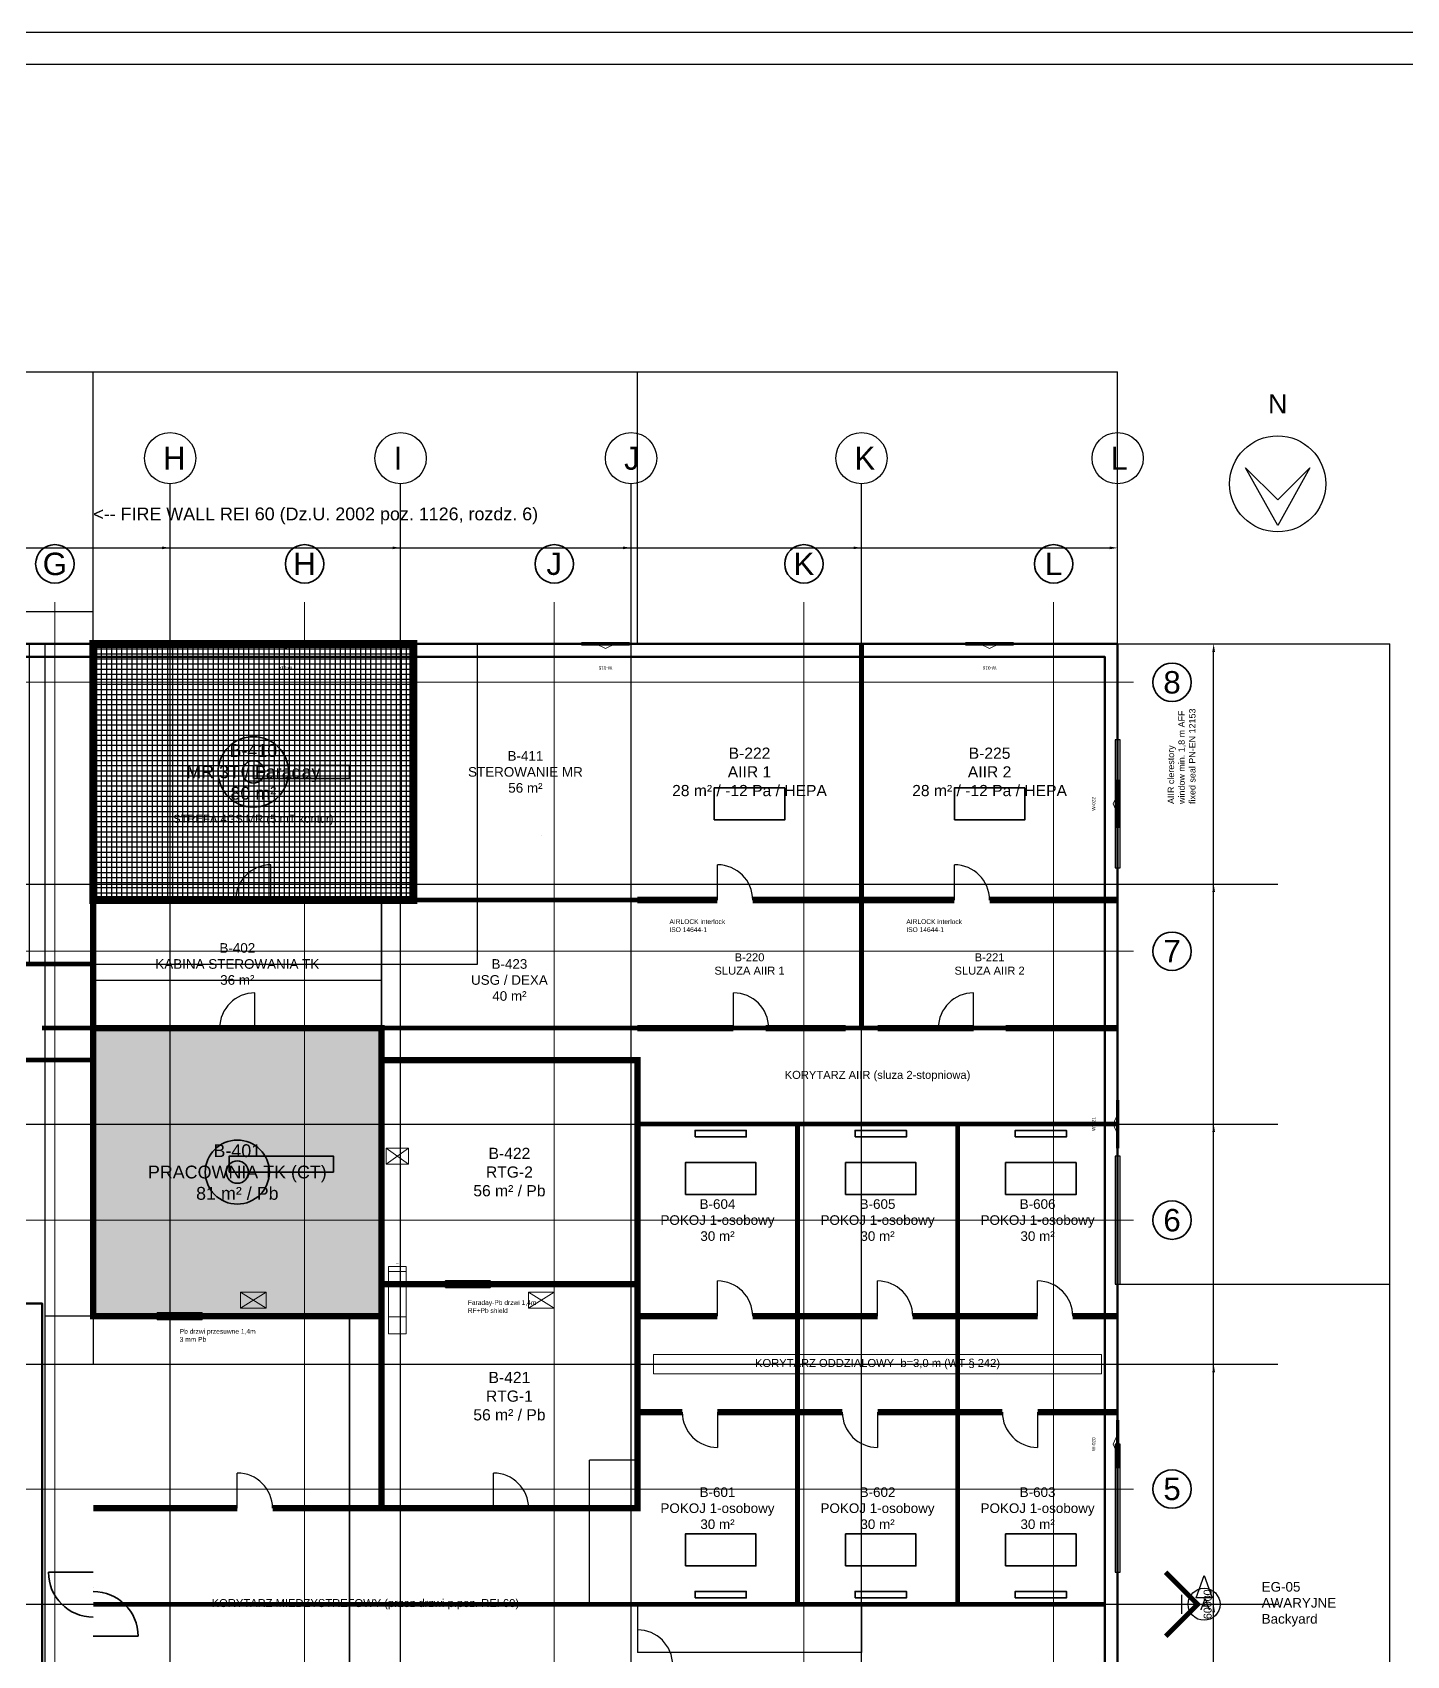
# Model space of a CAD drawing. Header units: millimetres. Extents: x -11504 to 113900, y -43664 to 79100.
# Drawn here: x 46100 to 89026, y 28399 to 79100 of the extents above; entities that cross this region are included whole.
import ezdxf
from ezdxf.enums import TextEntityAlignment as Align

# ---------------------------------------------------------------- set-up
doc = ezdxf.new("R2010")
doc.units = ezdxf.units.MM
for name, color, linetype in [('A-ANNO-BORD', 7, 'Continuous'), ('A-DETL-SECT', 7, 'Continuous'), ('A-FURN-BED', 7, 'Continuous'), ('A-FURN-CBT', 7, 'Continuous'), ('A-GRID', 7, 'Continuous'), ('A-GRID-BUB', 7, 'Continuous'), ('A-WALL-FARA-HATCH', 7, 'Continuous'), ('A-WALL-LEAD-HATCH', 7, 'Continuous')]:
    doc.layers.add(name, color=color, linetype=linetype)
doc.layers.add('A-ANNO-DIMS', color=7, linetype='Continuous', lineweight=18, true_color=0xffffff)
for name, color, linetype, lineweight in [('A-ANNO-NOTE', 7, 'Continuous', 25), ('A-ANNO-SYMB', 7, 'Continuous', 25), ('A-ANNO-SYMB-EGRS', 7, 'Continuous', 25), ('A-ANNO-TEXT', 7, 'Continuous', 25), ('A-AREA-IDEN', 7, 'Continuous', 25), ('A-AREA-MR-4GS', 1, 'Continuous', 25), ('A-DOOR', 30, 'Continuous', 25), ('A-DOOR-FIRE', 1, 'Continuous', 35), ('A-EQPM-MED', 190, 'Continuous', 35), ('A-FLOR-CASE', 32, 'Continuous', 18), ('A-GLAZ', 4, 'Continuous', 25), ('A-WALL-EXT', 5, 'Continuous', 50), ('A-WALL-FARA', 210, 'Continuous', 50), ('A-WALL-FIRE', 11, 'Continuous', 50), ('A-WALL-INT', 2, 'Continuous', 35), ('A-WALL-LEAD', 1, 'Continuous', 50), ('S-GRID', 8, 'Continuous', 18), ('S-GRID-IDEN', 7, 'Continuous', 35)]:
    doc.layers.add(name, color=color, linetype=linetype, lineweight=lineweight)
doc.styles.add('HTXT-2.5', font='arial.ttf', dxfattribs={"height": 2.5})
doc.styles.add('HTXT-3.5', font='arial.ttf', dxfattribs={"height": 3.5})
doc.styles.add('HTXT-5', font='arial.ttf', dxfattribs={"height": 5})
doc.styles.add('HTXT-7', font='arial.ttf', dxfattribs={"height": 7})
doc.dimstyles.new('ARCH-ISO', dxfattribs={"dimscale": 100, "dimtxt": 2.5, "dimasz": 2.5, "dimexe": 1.25, "dimexo": 0.625, "dimtad": 1, "dimdec": 0, "dimrnd": 1, "dimdsep": 46, "dimtxsty": 'Standard', "dimcen": 0.09, "dimadec": 0, "dimazin": 0, "dimtfac": 1, "dimtdec": 4, "dimtofl": 0, "dimtmove": 0, "dimatfit": 3, "dimfxl": 1, "dimtolj": 1, "dimtzin": 0, "dimarcsym": 0})
doc.dimstyles.new('ISO-25', dxfattribs={"dimtxt": 2.5, "dimasz": 2.5, "dimexe": 1.25, "dimexo": 0.625, "dimtad": 1, "dimtxsty": 'Standard', "dimcen": 2.5, "dimadec": 0, "dimazin": 0, "dimtfac": 1, "dimtmove": 0, "dimatfit": 3, "dimfxl": 1, "dimarcsym": 0})

# ---------------------------------------------------------------- blocks, each defined once
blk = doc.blocks.new('*D14')
at = {"layer": 'A-ANNO-DIMS', "color": 0, "lineweight": -2, "transparency": 16777216}
for p, q in [((30000, 60001), (30000, 68501)), ((30002, 68500), (47998, 68500)), ((48000, 60001), (48000, 68501))]:
    blk.add_line(p, q, dxfattribs=at)
at = {"layer": 'A-ANNO-DIMS', "color": 0, "transparency": 16777216}
for points in [[(30002, 68500), (30002, 68500), (30000, 68500)], [(47998, 68500), (47998, 68500), (48000, 68500)]]:
    blk.add_solid(points, dxfattribs=at)
at = {"layer": 'Defpoints', "color": 0, "transparency": 16777216}
for p in [(48000, 68500), (30000, 60000), (48000, 60000)]:
    blk.add_point(p, dxfattribs=at)
at = {"layer": 'A-ANNO-DIMS', "color": 0, "transparency": 16777216, "insert": (39000, 68502), "char_height": 2.5, "attachment_point": 5}
blk.add_mtext('18000', dxfattribs=at)
blk = doc.blocks.new('*D15')
at = {"layer": 'A-ANNO-DIMS', "color": 0, "lineweight": -2, "transparency": 16777216}
for p, q in [((48000, 60001), (48000, 68501)), ((48002, 68500), (64998, 68500)), ((65000, 60001), (65000, 68501))]:
    blk.add_line(p, q, dxfattribs=at)
at = {"layer": 'A-ANNO-DIMS', "color": 0, "transparency": 16777216}
for points in [[(48002, 68500), (48002, 68500), (48000, 68500)], [(64998, 68500), (64998, 68500), (65000, 68500)]]:
    blk.add_solid(points, dxfattribs=at)
at = {"layer": 'Defpoints', "color": 0, "transparency": 16777216}
for p in [(65000, 68500), (48000, 60000), (65000, 60000)]:
    blk.add_point(p, dxfattribs=at)
at = {"layer": 'A-ANNO-DIMS', "color": 0, "transparency": 16777216, "insert": (56500, 68502), "char_height": 2.5, "attachment_point": 5}
blk.add_mtext('17000', dxfattribs=at)
blk = doc.blocks.new('*D16')
at = {"layer": 'A-ANNO-DIMS', "color": 0, "lineweight": -2, "transparency": 16777216}
for p, q in [((65000, 60001), (65000, 68501)), ((65002, 68500), (79998, 68500)), ((80000, 60001), (80000, 68501))]:
    blk.add_line(p, q, dxfattribs=at)
at = {"layer": 'A-ANNO-DIMS', "color": 0, "transparency": 16777216}
for points in [[(65002, 68500), (65002, 68500), (65000, 68500)], [(79998, 68500), (79998, 68500), (80000, 68500)]]:
    blk.add_solid(points, dxfattribs=at)
at = {"layer": 'Defpoints', "color": 0, "transparency": 16777216}
for p in [(80000, 68500), (65000, 60000), (80000, 60000)]:
    blk.add_point(p, dxfattribs=at)
at = {"layer": 'A-ANNO-DIMS', "color": 0, "transparency": 16777216, "insert": (72500, 68502), "char_height": 2.5, "attachment_point": 5}
blk.add_mtext('15000', dxfattribs=at)
blk = doc.blocks.new('*D18')
at = {"layer": 'A-ANNO-DIMS', "color": 0, "lineweight": -2, "transparency": 16777216}
for p, q in [((80001, 40000), (88501, 40000)), ((88500, 20003), (88500, 39998)), ((80001, 20000), (88501, 20000))]:
    blk.add_line(p, q, dxfattribs=at)
at = {"layer": 'A-ANNO-DIMS', "color": 0, "transparency": 16777216}
for points in [[(88500, 39998), (88500, 39998), (88500, 40000)], [(88500, 20003), (88500, 20003), (88500, 20000)]]:
    blk.add_solid(points, dxfattribs=at)
at = {"layer": 'Defpoints', "color": 0, "transparency": 16777216}
for p in [(80000, 40000), (88500, 40000), (80000, 20000)]:
    blk.add_point(p, dxfattribs=at)
at = {"layer": 'A-ANNO-DIMS', "color": 0, "transparency": 16777216, "insert": (88498, 30000), "char_height": 2.5, "attachment_point": 5, "rotation": 90}
blk.add_mtext('20000', dxfattribs=at)
blk = doc.blocks.new('*D19')
at = {"layer": 'A-ANNO-DIMS', "color": 0, "lineweight": -2, "transparency": 16777216}
for p, q in [((80001, 60000), (88501, 60000)), ((88500, 40003), (88500, 59998)), ((80001, 40000), (88501, 40000))]:
    blk.add_line(p, q, dxfattribs=at)
at = {"layer": 'A-ANNO-DIMS', "color": 0, "transparency": 16777216}
for points in [[(88500, 59998), (88500, 59998), (88500, 60000)], [(88500, 40003), (88500, 40003), (88500, 40000)]]:
    blk.add_solid(points, dxfattribs=at)
at = {"layer": 'Defpoints', "color": 0, "transparency": 16777216}
for p in [(80000, 60000), (88500, 60000), (80000, 40000)]:
    blk.add_point(p, dxfattribs=at)
at = {"layer": 'A-ANNO-DIMS', "color": 0, "transparency": 16777216, "insert": (88498, 50000), "char_height": 2.5, "attachment_point": 5, "rotation": 90}
blk.add_mtext('20000', dxfattribs=at)
blk = doc.blocks.new('*D20')
at = {"layer": 'A-ANNO-DIMS', "color": 0, "lineweight": -2, "transparency": 16777216}
for p, q in [((47999, 60000), (46499, 60000)), ((46500, 2), (46500, 59998)), ((47999, 0), (46499, 0))]:
    blk.add_line(p, q, dxfattribs=at)
at = {"layer": 'A-ANNO-DIMS', "color": 0, "transparency": 16777216}
for points in [[(46500, 59998), (46500, 59998), (46500, 60000)], [(46500, 2), (46500, 2), (46500, 0)]]:
    blk.add_solid(points, dxfattribs=at)
at = {"layer": 'Defpoints', "color": 0, "transparency": 16777216}
for p in [(46500, 60000), (48000, 60000), (48000, 0)]:
    blk.add_point(p, dxfattribs=at)
at = {"layer": 'A-ANNO-DIMS', "color": 0, "transparency": 16777216, "insert": (46498, 30000), "char_height": 2.5, "attachment_point": 5, "rotation": 90}
blk.add_mtext('FIRE WALL REI 60 = 60000', dxfattribs=at)
blk = doc.blocks.new('*D21')
at = {"layer": 'A-ANNO-DIMS', "color": 0, "lineweight": -2, "transparency": 16777216}
for p, q in [((48000, 38999), (48000, 37499)), ((57000, 38999), (57000, 37499)), ((48002, 37500), (56998, 37500))]:
    blk.add_line(p, q, dxfattribs=at)
at = {"layer": 'A-ANNO-DIMS', "color": 0, "transparency": 16777216}
for points in [[(48002, 37500), (48002, 37500), (48000, 37500)], [(56998, 37500), (56998, 37500), (57000, 37500)]]:
    blk.add_solid(points, dxfattribs=at)
at = {"layer": 'Defpoints', "color": 0, "transparency": 16777216}
for p in [(48000, 39000), (57000, 39000), (57000, 37500)]:
    blk.add_point(p, dxfattribs=at)
at = {"layer": 'A-ANNO-DIMS', "color": 0, "transparency": 16777216, "insert": (52500, 37502), "char_height": 2.5, "attachment_point": 5}
blk.add_mtext('OR-1 9000', dxfattribs=at)
blk = doc.blocks.new('*D22')
at = {"layer": 'A-ANNO-DIMS', "color": 0, "lineweight": -2, "transparency": 16777216}
for p, q in [((47999, 48000), (46499, 48000)), ((46500, 39003), (46500, 47998)), ((47999, 39000), (46499, 39000))]:
    blk.add_line(p, q, dxfattribs=at)
at = {"layer": 'A-ANNO-DIMS', "color": 0, "transparency": 16777216}
for points in [[(46500, 47998), (46500, 47998), (46500, 48000)], [(46500, 39003), (46500, 39003), (46500, 39000)]]:
    blk.add_solid(points, dxfattribs=at)
at = {"layer": 'Defpoints', "color": 0, "transparency": 16777216}
for p in [(46500, 48000), (48000, 48000), (48000, 39000)]:
    blk.add_point(p, dxfattribs=at)
at = {"layer": 'A-ANNO-DIMS', "color": 0, "transparency": 16777216, "insert": (46498, 43500), "char_height": 2.5, "attachment_point": 5, "rotation": 90}
blk.add_mtext('OR-1 9000', dxfattribs=at)
blk = doc.blocks.new('*D23')
at = {"layer": 'A-ANNO-DIMS', "color": 0, "lineweight": -2, "transparency": 16777216}
for p, q in [((65000, 29999), (65000, 28499)), ((72000, 29999), (72000, 28499)), ((65002, 28500), (71998, 28500))]:
    blk.add_line(p, q, dxfattribs=at)
at = {"layer": 'A-ANNO-DIMS', "color": 0, "transparency": 16777216}
for points in [[(65002, 28500), (65002, 28500), (65000, 28500)], [(71998, 28500), (71998, 28500), (72000, 28500)]]:
    blk.add_solid(points, dxfattribs=at)
at = {"layer": 'Defpoints', "color": 0, "transparency": 16777216}
for p in [(65000, 30000), (72000, 30000), (72000, 28500)]:
    blk.add_point(p, dxfattribs=at)
at = {"layer": 'A-ANNO-DIMS', "color": 0, "transparency": 16777216, "insert": (68500, 28502), "char_height": 2.5, "attachment_point": 5}
blk.add_mtext('INP-01 L=7000', dxfattribs=at)
blk = doc.blocks.new('*D24')
at = {"layer": 'A-ANNO-DIMS', "color": 0, "lineweight": -2, "transparency": 16777216}
for p, q in [((64999, 34500), (63499, 34500)), ((63500, 30003), (63500, 34498)), ((64999, 30000), (63499, 30000))]:
    blk.add_line(p, q, dxfattribs=at)
at = {"layer": 'A-ANNO-DIMS', "color": 0, "transparency": 16777216}
for points in [[(63500, 34498), (63500, 34498), (63500, 34500)], [(63500, 30003), (63500, 30003), (63500, 30000)]]:
    blk.add_solid(points, dxfattribs=at)
at = {"layer": 'Defpoints', "color": 0, "transparency": 16777216}
for p in [(63500, 34500), (65000, 34500), (65000, 30000)]:
    blk.add_point(p, dxfattribs=at)
at = {"layer": 'A-ANNO-DIMS', "color": 0, "transparency": 16777216, "insert": (63498, 32250), "char_height": 2.5, "attachment_point": 5, "rotation": 90}
blk.add_mtext('B=4500', dxfattribs=at)
blk = doc.blocks.new('*D27')
at = {"layer": 'A-ANNO-DIMS', "color": 0, "lineweight": -2, "transparency": 16777216}
for p, q in [((48000, 48001), (48000, 49501)), ((48002, 49500), (56998, 49500)), ((57000, 48001), (57000, 49501))]:
    blk.add_line(p, q, dxfattribs=at)
at = {"layer": 'A-ANNO-DIMS', "color": 0, "transparency": 16777216}
for points in [[(48002, 49500), (48002, 49500), (48000, 49500)], [(56998, 49500), (56998, 49500), (57000, 49500)]]:
    blk.add_solid(points, dxfattribs=at)
at = {"layer": 'Defpoints', "color": 0, "transparency": 16777216}
for p in [(57000, 49500), (48000, 48000), (57000, 48000)]:
    blk.add_point(p, dxfattribs=at)
at = {"layer": 'A-ANNO-DIMS', "color": 0, "transparency": 16777216, "insert": (52500, 49502), "char_height": 2.5, "attachment_point": 5}
blk.add_mtext('MR L=9000 (4GS+Faraday)', dxfattribs=at)
blk = doc.blocks.new('*D28')
at = {"layer": 'A-ANNO-DIMS', "color": 0, "lineweight": -2, "transparency": 16777216}
for p, q in [((47999, 61000), (44499, 61000)), ((44500, -998), (44500, 60998)), ((47999, -1000), (44499, -1000))]:
    blk.add_line(p, q, dxfattribs=at)
at = {"layer": 'A-ANNO-DIMS', "color": 0, "transparency": 16777216}
for points in [[(44500, 60998), (44500, 60998), (44500, 61000)], [(44500, -998), (44500, -998), (44500, -1000)]]:
    blk.add_solid(points, dxfattribs=at)
at = {"layer": 'Defpoints', "color": 0, "transparency": 16777216}
for p in [(44500, 61000), (48000, 61000), (48000, -1000)]:
    blk.add_point(p, dxfattribs=at)
at = {"layer": 'A-ANNO-DIMS', "color": 0, "transparency": 16777216, "insert": (44498, 30000), "char_height": 2.5, "attachment_point": 5, "rotation": 90}
blk.add_mtext('62000', dxfattribs=at)
blk = doc.blocks.new('*D54')
at = {"layer": 'A-ANNO-DIMS', "color": 0, "lineweight": -2, "transparency": 16777216}
for p, q in [((0, 60062), (0, 63125)), ((250, 63000), (50150, 63000)), ((50400, 60062), (50400, 63125))]:
    blk.add_line(p, q, dxfattribs=at)
at = {"layer": 'A-ANNO-DIMS', "color": 0, "transparency": 16777216}
for points in [[(250, 63042), (250, 62958), (0, 63000)], [(50150, 63042), (50150, 62958), (50400, 63000)]]:
    blk.add_solid(points, dxfattribs=at)
at = {"layer": 'Defpoints', "color": 0, "transparency": 16777216}
for p in [(50400, 63000), (0, 60000), (50400, 60000)]:
    blk.add_point(p, dxfattribs=at)
at = {"layer": 'A-ANNO-DIMS', "color": 0, "transparency": 16777216, "insert": (25200, 63188), "char_height": 250, "attachment_point": 5}
blk.add_mtext('\\A1;50400', dxfattribs=at)
blk = doc.blocks.new('*D55')
at = {"layer": 'A-ANNO-DIMS', "color": 0, "lineweight": -2, "transparency": 16777216}
for p, q in [((0, 60062), (0, 63125)), ((250, 63000), (57350, 63000)), ((57600, 60062), (57600, 63125))]:
    blk.add_line(p, q, dxfattribs=at)
at = {"layer": 'A-ANNO-DIMS', "color": 0, "transparency": 16777216}
for points in [[(250, 63042), (250, 62958), (0, 63000)], [(57350, 63042), (57350, 62958), (57600, 63000)]]:
    blk.add_solid(points, dxfattribs=at)
at = {"layer": 'Defpoints', "color": 0, "transparency": 16777216}
for p in [(57600, 63000), (0, 60000), (57600, 60000)]:
    blk.add_point(p, dxfattribs=at)
at = {"layer": 'A-ANNO-DIMS', "color": 0, "transparency": 16777216, "insert": (28800, 63188), "char_height": 250, "attachment_point": 5}
blk.add_mtext('\\A1;57600', dxfattribs=at)
blk = doc.blocks.new('*D56')
at = {"layer": 'A-ANNO-DIMS', "color": 0, "lineweight": -2, "transparency": 16777216}
for p, q in [((0, 60062), (0, 63125)), ((250, 63000), (64550, 63000)), ((64800, 60062), (64800, 63125))]:
    blk.add_line(p, q, dxfattribs=at)
at = {"layer": 'A-ANNO-DIMS', "color": 0, "transparency": 16777216}
for points in [[(250, 63042), (250, 62958), (0, 63000)], [(64550, 63042), (64550, 62958), (64800, 63000)]]:
    blk.add_solid(points, dxfattribs=at)
at = {"layer": 'Defpoints', "color": 0, "transparency": 16777216}
for p in [(64800, 63000), (0, 60000), (64800, 60000)]:
    blk.add_point(p, dxfattribs=at)
at = {"layer": 'A-ANNO-DIMS', "color": 0, "transparency": 16777216, "insert": (32400, 63188), "char_height": 250, "attachment_point": 5}
blk.add_mtext('\\A1;64800', dxfattribs=at)
blk = doc.blocks.new('*D57')
at = {"layer": 'A-ANNO-DIMS', "color": 0, "lineweight": -2, "transparency": 16777216}
for p, q in [((0, 60062), (0, 63125)), ((250, 63000), (71750, 63000)), ((72000, 60062), (72000, 63125))]:
    blk.add_line(p, q, dxfattribs=at)
at = {"layer": 'A-ANNO-DIMS', "color": 0, "transparency": 16777216}
for points in [[(250, 63042), (250, 62958), (0, 63000)], [(71750, 63042), (71750, 62958), (72000, 63000)]]:
    blk.add_solid(points, dxfattribs=at)
at = {"layer": 'Defpoints', "color": 0, "transparency": 16777216}
for p in [(72000, 63000), (0, 60000), (72000, 60000)]:
    blk.add_point(p, dxfattribs=at)
at = {"layer": 'A-ANNO-DIMS', "color": 0, "transparency": 16777216, "insert": (36000, 63188), "char_height": 250, "attachment_point": 5}
blk.add_mtext('\\A1;72000', dxfattribs=at)
blk = doc.blocks.new('*D58')
at = {"layer": 'A-ANNO-DIMS', "color": 0, "lineweight": -2, "transparency": 16777216}
for p, q in [((0, 60062), (0, 63125)), ((250, 63000), (79750, 63000)), ((80000, 60062), (80000, 63125))]:
    blk.add_line(p, q, dxfattribs=at)
at = {"layer": 'A-ANNO-DIMS', "color": 0, "transparency": 16777216}
for points in [[(250, 63042), (250, 62958), (0, 63000)], [(79750, 63042), (79750, 62958), (80000, 63000)]]:
    blk.add_solid(points, dxfattribs=at)
at = {"layer": 'Defpoints', "color": 0, "transparency": 16777216}
for p in [(80000, 63000), (0, 60000), (80000, 60000)]:
    blk.add_point(p, dxfattribs=at)
at = {"layer": 'A-ANNO-DIMS', "color": 0, "transparency": 16777216, "insert": (40000, 63188), "char_height": 250, "attachment_point": 5}
blk.add_mtext('\\A1;80000', dxfattribs=at)
blk = doc.blocks.new('*D70')
at = {"layer": 'A-ANNO-DIMS', "color": 0, "lineweight": -2, "transparency": 16777216}
for p, q in [((80063, 30000), (83125, 30000)), ((83000, 250), (83000, 29750)), ((80063, 0), (83125, 0))]:
    blk.add_line(p, q, dxfattribs=at)
at = {"layer": 'A-ANNO-DIMS', "color": 0, "transparency": 16777216}
for points in [[(82958, 29750), (83042, 29750), (83000, 30000)], [(82958, 250), (83042, 250), (83000, 0)]]:
    blk.add_solid(points, dxfattribs=at)
at = {"layer": 'Defpoints', "color": 0, "transparency": 16777216}
for p in [(80000, 30000), (83000, 30000), (80000, 0)]:
    blk.add_point(p, dxfattribs=at)
at = {"layer": 'A-ANNO-DIMS', "color": 0, "transparency": 16777216, "insert": (82813, 15000), "char_height": 250, "attachment_point": 5, "rotation": 90}
blk.add_mtext('\\A1;30000', dxfattribs=at)
blk = doc.blocks.new('*D71')
at = {"layer": 'A-ANNO-DIMS', "color": 0, "lineweight": -2, "transparency": 16777216}
for p, q in [((80063, 37500), (83125, 37500)), ((83000, 250), (83000, 37250)), ((80063, 0), (83125, 0))]:
    blk.add_line(p, q, dxfattribs=at)
at = {"layer": 'A-ANNO-DIMS', "color": 0, "transparency": 16777216}
for points in [[(82958, 37250), (83042, 37250), (83000, 37500)], [(82958, 250), (83042, 250), (83000, 0)]]:
    blk.add_solid(points, dxfattribs=at)
at = {"layer": 'Defpoints', "color": 0, "transparency": 16777216}
for p in [(80000, 37500), (83000, 37500), (80000, 0)]:
    blk.add_point(p, dxfattribs=at)
at = {"layer": 'A-ANNO-DIMS', "color": 0, "transparency": 16777216, "insert": (82813, 18750), "char_height": 250, "attachment_point": 5, "rotation": 90}
blk.add_mtext('\\A1;37500', dxfattribs=at)
blk = doc.blocks.new('*D72')
at = {"layer": 'A-ANNO-DIMS', "color": 0, "lineweight": -2, "transparency": 16777216}
for p, q in [((80063, 45000), (83125, 45000)), ((83000, 250), (83000, 44750)), ((80063, 0), (83125, 0))]:
    blk.add_line(p, q, dxfattribs=at)
at = {"layer": 'A-ANNO-DIMS', "color": 0, "transparency": 16777216}
for points in [[(82958, 44750), (83042, 44750), (83000, 45000)], [(82958, 250), (83042, 250), (83000, 0)]]:
    blk.add_solid(points, dxfattribs=at)
at = {"layer": 'Defpoints', "color": 0, "transparency": 16777216}
for p in [(80000, 45000), (83000, 45000), (80000, 0)]:
    blk.add_point(p, dxfattribs=at)
at = {"layer": 'A-ANNO-DIMS', "color": 0, "transparency": 16777216, "insert": (82813, 22500), "char_height": 250, "attachment_point": 5, "rotation": 90}
blk.add_mtext('\\A1;45000', dxfattribs=at)
blk = doc.blocks.new('*D73')
at = {"layer": 'A-ANNO-DIMS', "color": 0, "lineweight": -2, "transparency": 16777216}
for p, q in [((80063, 52500), (83125, 52500)), ((83000, 250), (83000, 52250)), ((80063, 0), (83125, 0))]:
    blk.add_line(p, q, dxfattribs=at)
at = {"layer": 'A-ANNO-DIMS', "color": 0, "transparency": 16777216}
for points in [[(82958, 52250), (83042, 52250), (83000, 52500)], [(82958, 250), (83042, 250), (83000, 0)]]:
    blk.add_solid(points, dxfattribs=at)
at = {"layer": 'Defpoints', "color": 0, "transparency": 16777216}
for p in [(80000, 52500), (83000, 52500), (80000, 0)]:
    blk.add_point(p, dxfattribs=at)
at = {"layer": 'A-ANNO-DIMS', "color": 0, "transparency": 16777216, "insert": (82813, 26250), "char_height": 250, "attachment_point": 5, "rotation": 90}
blk.add_mtext('\\A1;52500', dxfattribs=at)
blk = doc.blocks.new('*D74')
at = {"layer": 'A-ANNO-DIMS', "color": 0, "lineweight": -2, "transparency": 16777216}
for p, q in [((80063, 60000), (83125, 60000)), ((83000, 250), (83000, 59750)), ((80063, 0), (83125, 0))]:
    blk.add_line(p, q, dxfattribs=at)
at = {"layer": 'A-ANNO-DIMS', "color": 0, "transparency": 16777216}
for points in [[(82958, 59750), (83042, 59750), (83000, 60000)], [(82958, 250), (83042, 250), (83000, 0)]]:
    blk.add_solid(points, dxfattribs=at)
at = {"layer": 'Defpoints', "color": 0, "transparency": 16777216}
for p in [(80000, 60000), (83000, 60000), (80000, 0)]:
    blk.add_point(p, dxfattribs=at)
at = {"layer": 'A-ANNO-DIMS', "color": 0, "transparency": 16777216, "insert": (82813, 30000), "char_height": 250, "attachment_point": 5, "rotation": 90}
blk.add_mtext('\\A1;60000', dxfattribs=at)
blk = doc.blocks.new('WIN-CASE-1500-1500')
at = {"layer": 'A-ANNO-DIMS'}
for p, q in [((-750, 40), (750, 40)), ((-750, -20), (-750, 20)), ((-750, 0), (750, 0)), ((-300, 0), (0, 140)), ((300, 0), (0, 140)), ((750, -20), (750, 20)), ((-750, -40), (750, -40))]:
    blk.add_line(p, q, dxfattribs=at)
blk.add_attdef('NUMBER', text='', height=105, dxfattribs=at).set_placement((0, 750), align=Align.MIDDLE_CENTER)
at = {"layer": 'A-ANNO-DIMS', "flags": 1}
for tag in ['ACOUSTIC_DB', 'ROOM_FROM', 'FIRE_CLASS', 'HEIGHT_MM', 'SWING_DIR', 'WIDTH_MM', 'ROOM_TO', 'LEAF_DIR', 'SILL_MM', 'TYPE', 'LEAD', 'REI', 'RC']:
    blk.add_attdef(tag, text='', height=105, dxfattribs=at).set_placement((0, 0), align=Align.MIDDLE_CENTER)
blk = doc.blocks.new('FURN-BED-OR')
at = {"layer": 'A-ANNO-DIMS'}
for p, q in [((-275, 900), (275, 900)), ((-275, 525), (275, 525)), ((-275, -525), (275, -525))]:
    blk.add_line(p, q, dxfattribs=at)
blk.add_lwpolyline([(-275, -1050), (275, -1050), (275, 1050), (-275, 1050)], close=True, dxfattribs=at)
blk.add_attdef('INV_ID', text='', height=64, dxfattribs=at).set_placement((0, 1146), align=Align.MIDDLE_CENTER)
at = {"layer": 'A-ANNO-DIMS', "flags": 1}
for tag in ['ROOM', 'NOTE', 'TYPE']:
    blk.add_attdef(tag, text='', height=64, dxfattribs=at).set_placement((0, 0), align=Align.MIDDLE_CENTER)
blk = doc.blocks.new('FURN-CBT-MED-800-500')
at = {"layer": 'A-ANNO-DIMS'}
for p, q in [((-400, -250), (400, 250)), ((-400, 250), (400, -250))]:
    blk.add_line(p, q, dxfattribs=at)
blk.add_lwpolyline([(-400, -250), (400, -250), (400, 250), (-400, 250)], close=True, dxfattribs=at)
blk.add_attdef('INV_ID', text='', height=64, dxfattribs=at).set_placement((0, 346), align=Align.MIDDLE_CENTER)
at = {"layer": 'A-ANNO-DIMS', "flags": 1}
for tag in ['ROOM', 'NOTE', 'TYPE']:
    blk.add_attdef(tag, text='', height=64, dxfattribs=at).set_placement((0, 0), align=Align.MIDDLE_CENTER)
blk = doc.blocks.new('FURN-CBT-MED-700-500')
at = {"layer": 'A-ANNO-DIMS'}
for p, q in [((-350, -250), (350, 250)), ((-350, 250), (350, -250))]:
    blk.add_line(p, q, dxfattribs=at)
blk.add_lwpolyline([(-350, -250), (350, -250), (350, 250), (-350, 250)], close=True, dxfattribs=at)
blk.add_attdef('INV_ID', text='', height=64, dxfattribs=at).set_placement((0, 346), align=Align.MIDDLE_CENTER)
at = {"layer": 'A-ANNO-DIMS', "flags": 1}
for tag in ['ROOM', 'NOTE', 'TYPE']:
    blk.add_attdef(tag, text='', height=64, dxfattribs=at).set_placement((0, 0), align=Align.MIDDLE_CENTER)

msp = doc.modelspace()

# ---------------------------------------------------------------- hatches: boundary and pattern name
at = {"layer": 'A-WALL-FARA-HATCH'}
h = msp.add_hatch(dxfattribs=at)
h.set_pattern_fill('NET', color=3, scale=50, style=0)
h.paths.add_polyline_path([(48000, 52000), (58000, 52000), (58000, 60000), (48000, 60000)], flags=0)
at = {"layer": 'A-WALL-LEAD-HATCH'}
msp.add_hatch(color=6, dxfattribs=at).paths.add_polyline_path([(48000, 39000), (57000, 39000), (57000, 48000), (48000, 48000)], flags=0)

# ---------------------------------------------------------------- linework, layer by layer
at = {"layer": 'A-ANNO-BORD'}
for points in [[(-5000, -5000), (113900, -5000), (113900, 79100), (-5000, 79100)], [(-2500, -4000), (112900, -4000), (112900, 78100), (-2500, 78100)]]:
    msp.add_lwpolyline(points, close=True, dxfattribs=at)
at = {"layer": 'A-ANNO-SYMB'}
for points in [[(85000, 63700), (84000, 65500), (85000, 64500), (86000, 65500)], [(82700, 30900), (82950, 30200), (82450, 30200)]]:
    msp.add_lwpolyline(points, close=True, dxfattribs=at)
for centre, radius in [((85000, 65000), 1500), ((82700, 30000), 500)]:
    msp.add_circle(centre, radius, dxfattribs=at)
at = {"layer": 'A-ANNO-SYMB-EGRS'}
msp.add_lwpolyline([(81500, 29000, 150, 150, 0), (82500, 30000, 150, 150, 0), (81500, 31000, 150, 150, 0)], format="xyseb", dxfattribs=at)
at = {"layer": 'A-AREA-MR-4GS'}
msp.add_lwpolyline([(46000, 50000), (60000, 50000), (60000, 60000), (46000, 60000), (46000, 50000)], close=True, dxfattribs=at)
at = {"layer": 'A-DETL-SECT'}
for p, q in [((-2000, 30000), (82000, 30000)), ((82000, 30300), (82000, 29700))]:
    msp.add_line(p, q, dxfattribs=at)
at = {"layer": 'A-DOOR'}
for p, q in [((53550, 52000), (53550, 53100)), ((67500, 52000), (67500, 53100)), ((74900, 52000), (74900, 53100)), ((53050, 48000), (53050, 49100)), ((68000, 48000), (68000, 49100)), ((75500, 48000), (75500, 49100)), ((67500, 39000), (67500, 40100)), ((72500, 39000), (72500, 40100)), ((77500, 39000), (77500, 40100)), ((67500, 36000), (67500, 34900)), ((72500, 36000), (72500, 34900)), ((77500, 36000), (77500, 34900)), ((52500, 33000), (52500, 34100)), ((60500, 33000), (60500, 34100))]:
    msp.add_line(p, q, dxfattribs=at)
for centre, start, end in [((53550, 52000), 90, 180), ((67500, 52000), 0, 90), ((74900, 52000), 0, 90), ((53050, 48000), 90, 180), ((68000, 48000), 0, 90), ((75500, 48000), 90, 180), ((67500, 39000), 0, 90), ((72500, 39000), 0, 90), ((77500, 39000), 0, 90), ((67500, 36000), 180, 270), ((72500, 36000), 180, 270), ((77500, 36000), 180, 270), ((52500, 33000), 0, 90), ((60500, 33000), 0, 90), ((65000, 28100), 0, 90)]:
    msp.add_arc(centre, 1100, start, end, dxfattribs=at)
at = {"layer": 'A-DOOR-FIRE'}
for p, q in [((50000, 39000), (51400, 39000)), ((48000, 31000), (46600, 31000)), ((48000, 29000), (49400, 29000))]:
    msp.add_line(p, q, dxfattribs=at)
for points in [[(59000, 39900), (60400, 39900), (60400, 40100), (59000, 40100)], [(50000, 38900), (51400, 38900), (51400, 39100), (50000, 39100)]]:
    msp.add_lwpolyline(points, close=True, dxfattribs=at)
for centre, start, end in [((48000, 31000), 180, 270), ((48000, 29000), 0, 90)]:
    msp.add_arc(centre, 1400, start, end, dxfattribs=at)
at = {"layer": 'A-EQPM-MED'}
for points in [[(53000, 55800), (56000, 55800), (56000, 56200), (53000, 56200)], [(67400, 54500), (69600, 54500), (69600, 55500), (67400, 55500)], [(74900, 54500), (77100, 54500), (77100, 55500), (74900, 55500)], [(66800, 44600), (68400, 44600), (68400, 44800), (66800, 44800)], [(71800, 44600), (73400, 44600), (73400, 44800), (71800, 44800)], [(76800, 44600), (78400, 44600), (78400, 44800), (76800, 44800)], [(52250, 43500), (55500, 43500), (55500, 44000), (52250, 44000)], [(66500, 42800), (68700, 42800), (68700, 43800), (66500, 43800)], [(71500, 42800), (73700, 42800), (73700, 43800), (71500, 43800)], [(76500, 42800), (78700, 42800), (78700, 43800), (76500, 43800)], [(66500, 31200), (68700, 31200), (68700, 32200), (66500, 32200)], [(71500, 31200), (73700, 31200), (73700, 32200), (71500, 32200)], [(76500, 31200), (78700, 31200), (78700, 32200), (76500, 32200)], [(66800, 30200), (68400, 30200), (68400, 30400), (66800, 30400)], [(71800, 30200), (73400, 30200), (73400, 30400), (71800, 30400)], [(76800, 30200), (78400, 30200), (78400, 30400), (76800, 30400)]]:
    msp.add_lwpolyline(points, close=True, dxfattribs=at)
for centre, radius in [((53000, 56000), 1100), ((53000, 56000), 350), ((52500, 43500), 1000), ((52500, 43500), 350)]:
    msp.add_circle(centre, radius, dxfattribs=at)
at = {"layer": 'A-FLOR-CASE'}
msp.add_lwpolyline([(65500, 37200), (79500, 37200), (79500, 37800), (65500, 37800)], close=True, dxfattribs=at)
at = {"layer": 'A-GLAZ'}
for points in [[(79925, 53000), (80075, 53000), (80075, 57000), (79925, 57000)], [(79925, 40000), (80075, 40000), (80075, 44000), (79925, 44000)], [(79925, 31000), (80075, 31000), (80075, 35000), (79925, 35000)]]:
    msp.add_lwpolyline(points, close=True, dxfattribs=at)
at = {"layer": 'A-GRID'}
for p, q in [((50400, -5000), (50400, 65000)), ((57600, -5000), (57600, 65000)), ((64800, -5000), (64800, 65000)), ((72000, -5000), (72000, 65000)), ((80000, -5000), (80000, 65000)), ((-5000, 60000), (85000, 60000)), ((-5000, 52500), (85000, 52500)), ((-5000, 45000), (85000, 45000)), ((-5000, 37500), (85000, 37500)), ((-5000, 30000), (85000, 30000))]:
    msp.add_line(p, q, dxfattribs=at)
at = {"layer": 'A-GRID-BUB'}
for centre in [(50400, 65800), (57600, 65800), (64800, 65800), (72000, 65800), (80000, 65800)]:
    msp.add_circle(centre, 800, dxfattribs=at)
at = {"layer": 'A-WALL-EXT'}
for points in [[(0, 0), (35000, 0), (35000, 3000), (45000, 3000), (45000, 0), (80000, 0), (80000, 60000), (0, 60000)], [(400, 400), (34600, 400), (34600, 3400), (45400, 3400), (45400, 400), (79600, 400), (79600, 59600), (400, 59600)], [(33600, 20600), (46400, 20600), (46400, 39400), (33600, 39400)]]:
    msp.add_lwpolyline(points, close=True, dxfattribs=at)
at = {"layer": 'A-WALL-FARA'}
msp.add_lwpolyline([(48000, 52000, 250, 250, 0), (58000, 52000, 250, 250, 0), (58000, 60000, 250, 250, 0), (48000, 60000, 250, 250, 0), (48000, 52000, 250, 250, 0)], format="xyseb", close=True, dxfattribs=at)
at = {"layer": 'A-WALL-FIRE'}
msp.add_lwpolyline([(48000, 39400, 200, 200, 0), (48000, 59600, 200, 200, 0)], format="xyseb", dxfattribs=at)
at = {"layer": 'A-WALL-INT'}
for points in [[(58000, 52000, 150, 150, 0), (58000, 60000, 150, 150, 0)], [(72000, 48000, 150, 150, 0), (72000, 60000, 150, 150, 0)], [(48000, 52000, 150, 150, 0), (65000, 52000, 150, 150, 0)], [(65000, 52000, 200, 200, 0), (67500, 52000, 200, 200, 0)], [(68600, 52000, 200, 200, 0), (72000, 52000, 200, 200, 0)], [(72000, 52000, 200, 200, 0), (74900, 52000, 200, 200, 0)], [(76000, 52000, 200, 200, 0), (80000, 52000, 200, 200, 0)], [(0, 50000, 150, 150, 0), (48000, 50000, 150, 150, 0)], [(46400, 48000, 150, 150, 0), (79600, 48000, 150, 150, 0)], [(48000, 48000, 150, 150, 0), (57000, 48000, 150, 150, 0)], [(65000, 48000, 200, 200, 0), (68000, 48000, 200, 200, 0)], [(69000, 48000, 200, 200, 0), (71500, 48000, 200, 200, 0)], [(72500, 48000, 200, 200, 0), (75500, 48000, 200, 200, 0)], [(76500, 48000, 200, 200, 0), (80000, 48000, 200, 200, 0)], [(0, 47000, 150, 150, 0), (48000, 47000, 150, 150, 0)], [(57000, 47000, 150, 150, 0), (65000, 47000, 150, 150, 0)], [(65000, 45000, 150, 150, 0), (80000, 45000, 150, 150, 0)], [(70000, 30000, 150, 150, 0), (70000, 45000, 150, 150, 0)], [(75000, 30000, 150, 150, 0), (75000, 45000, 150, 150, 0)], [(57000, 40000, 200, 200, 0), (59000, 40000, 200, 200, 0)], [(60400, 40000, 200, 200, 0), (65000, 40000, 200, 200, 0)], [(48000, 39000, 200, 200, 0), (50000, 39000, 200, 200, 0)], [(51400, 39000, 200, 200, 0), (57000, 39000, 200, 200, 0)], [(65000, 39000, 200, 200, 0), (67500, 39000, 200, 200, 0)], [(68600, 39000, 200, 200, 0), (72500, 39000, 200, 200, 0)], [(73600, 39000, 200, 200, 0), (77500, 39000, 200, 200, 0)], [(78600, 39000, 200, 200, 0), (80000, 39000, 200, 200, 0)], [(65000, 36000, 200, 200, 0), (66400, 36000, 200, 200, 0)], [(67500, 36000, 200, 200, 0), (71400, 36000, 200, 200, 0)], [(72500, 36000, 200, 200, 0), (76400, 36000, 200, 200, 0)], [(77500, 36000, 200, 200, 0), (80000, 36000, 200, 200, 0)], [(48000, 33000, 200, 200, 0), (52500, 33000, 200, 200, 0)], [(53600, 33000, 200, 200, 0), (60500, 33000, 200, 200, 0)], [(61600, 33000, 200, 200, 0), (65000, 33000, 200, 200, 0)], [(48000, 30000, 150, 150, 0), (79600, 30000, 150, 150, 0)]]:
    msp.add_lwpolyline(points, format="xyseb", dxfattribs=at)
for points in [[(57000, 33000), (57000, 52000)], [(56000, 12000), (56000, 39000)]]:
    msp.add_lwpolyline(points, dxfattribs=at)
at = {"layer": 'A-WALL-LEAD'}
for points in [[(48000, 39000, 200, 200, 0), (57000, 39000, 200, 200, 0), (57000, 48000, 200, 200, 0), (48000, 48000, 200, 200, 0), (48000, 39000, 200, 200, 0)], [(57000, 40000, 200, 200, 0), (65000, 40000, 200, 200, 0), (65000, 47000, 200, 200, 0), (57000, 47000, 200, 200, 0), (57000, 40000, 200, 200, 0)], [(57000, 33000, 200, 200, 0), (65000, 33000, 200, 200, 0), (65000, 40000, 200, 200, 0), (57000, 40000, 200, 200, 0), (57000, 33000, 200, 200, 0)]]:
    msp.add_lwpolyline(points, format="xyseb", close=True, dxfattribs=at)
at = {"layer": 'S-GRID'}
for p, q in [((46800, -2500), (46800, 61300)), ((54600, -2500), (54600, 61300)), ((62400, -2500), (62400, 61300)), ((70200, -2500), (70200, 61300)), ((78000, -2500), (78000, 61300)), ((-2500, 58800), (80500, 58800)), ((-2500, 50400), (80500, 50400)), ((-2500, 42000), (80500, 42000)), ((-2500, 33600), (80500, 33600))]:
    msp.add_line(p, q, dxfattribs=at)
at = {"layer": 'S-GRID-IDEN'}
for centre in [(46800, 62500), (54600, 62500), (62400, 62500), (70200, 62500), (78000, 62500), (81700, 58800), (81700, 50400), (81700, 42000), (81700, 33600)]:
    msp.add_circle(centre, 600, dxfattribs=at)

# ---------------------------------------------------------------- block references
at = {"layer": 'A-FURN-BED'}
msp.add_blockref('FURN-BED-OR', (57500, 39500), dxfattribs=at).add_auto_attribs({'INV_ID': '—'})
at = {"layer": 'A-FURN-CBT'}
for name, p in [('FURN-CBT-MED-700-500', (57500, 44000)), ('FURN-CBT-MED-800-500', (53000, 39500)), ('FURN-CBT-MED-800-500', (62000, 39500))]:
    msp.add_blockref(name, p, dxfattribs=at).add_auto_attribs({'INV_ID': '—'})
at = {"layer": 'A-GLAZ'}
for p, rotation, values in [((54000, 60000), 180, {'NUMBER': 'W-014'}), ((64000, 60000), 180, {'NUMBER': 'W-015'}), ((76000, 60000), 180, {'NUMBER': 'W-016'}), ((80000, 55000), 90, {'NUMBER': 'W-022'}), ((80000, 45000), 90, {'NUMBER': 'W-021'}), ((80000, 35000), 90, {'NUMBER': 'W-020'})]:
    msp.add_blockref('WIN-CASE-1500-1500', p, dxfattribs=dict(at, rotation=rotation)).add_auto_attribs(values)

# ---------------------------------------------------------------- texts
at = {"layer": 'A-ANNO-NOTE'}
for s, insert, char_height, attachment_point, style in [('<-- FIRE WALL REI 60 (Dz.U. 2002 poz. 1126, rozdz. 6)', (48000, 64000), 400, 4, 'HTXT-5'), ('STREFA 4GS MR (5 mT kontur)', (53000, 54500), 250, 5, 'HTXT-2.5')]:
    msp.add_mtext(s, dxfattribs=dict(at, insert=insert, char_height=char_height, attachment_point=attachment_point, style=style))
at = {"layer": 'A-ANNO-NOTE', "rotation": 90}
for s, insert, char_height, attachment_point, style in [('AIIR clerestory\\Pwindow min. 1,8 m AFF\\Pfixed seal PN-EN 12153', (82000, 55000), 200, 4, 'HTXT-2.5'), ('FIRE WALL REI 60\\PWT 2024 par. 212', (48000, 30500), 2.5, 5, 'HTXT-3.5')]:
    msp.add_mtext(s, dxfattribs=dict(at, insert=insert, char_height=char_height, attachment_point=attachment_point, style=style))
at = {"layer": 'A-ANNO-NOTE', "char_height": 150, "attachment_point": 1}
for s, insert in [('AIRLOCK interlock\\PISO 14644-1', (66000, 51400)), ('AIRLOCK interlock\\PISO 14644-1', (73400, 51400)), ('Faraday-Pb drzwi 1,4m\\PRF+Pb shield', (59700, 39500)), ('Pb drzwi przesuwne 1,4m\\P3 mm Pb', (50700, 38600))]:
    msp.add_mtext(s, dxfattribs=dict(at, insert=insert))
at = {"layer": 'A-ANNO-SYMB'}
msp.add_text('A', height=350, dxfattribs=at).set_placement((82577.5, 29825))
at = {"layer": 'A-ANNO-SYMB', "insert": (85000, 67500), "char_height": 600, "attachment_point": 5, "style": 'HTXT-7'}
msp.add_mtext('N', dxfattribs=at)
at = {"layer": 'A-ANNO-SYMB-EGRS', "insert": (84500, 30000), "char_height": 300, "attachment_point": 4, "style": 'HTXT-3.5'}
msp.add_mtext('EG-05\\PAWARYJNE\\PBackyard', dxfattribs=at)
at = {"layer": 'A-ANNO-TEXT', "attachment_point": 5}
for s, insert, char_height, style in [('STREFA G\\PBACK-OF-HOUSE\\PPRALNIA + SKAD.', (62000, 54000), 2.5, 'HTXT-7'), ('KORYTARZ AIIR (sluza 2-stopniowa)', (72500, 46500), 250, 'HTXT-2.5'), ('STREFA E\\PINPATIENT\\P(SINGLE-BED +AIIR)', (62000, 39000), 2.5, 'HTXT-7'), ('KORYTARZ ODDZIALOWY  b=3,0 m (WT § 242)', (72500, 37500), 250, 'HTXT-2.5'), ('KORYTARZ MIEDZYSTREFOWY (przez drzwi p.poz. REI 60)', (56500, 30000), 250, 'HTXT-2.5')]:
    msp.add_mtext(s, dxfattribs=dict(at, insert=insert, char_height=char_height, style=style))
at = {"layer": 'A-AREA-IDEN', "attachment_point": 5}
for s, insert, char_height, style in [('B-410\\PMR 3T / Faraday\\P80 m²', (53000, 56000), 400, 'HTXT-5'), ('B-411\\PSTEROWANIE MR\\P56 m²', (61500, 56000), 300, 'HTXT-3.5'), ('B-222\\PAIIR 1\\P28 m² / -12 Pa / HEPA', (68500, 56000), 350, 'HTXT-3.5'), ('B-225\\PAIIR 2\\P28 m² / -12 Pa / HEPA', (76000, 56000), 350, 'HTXT-3.5'), ('B-402\\PKABINA STEROWANIA TK\\P36 m²', (52500, 50000), 300, 'HTXT-3.5'), ('B-220\\PSLUZA AIIR 1', (68500, 50000), 250, 'HTXT-2.5'), ('B-221\\PSLUZA AIIR 2', (76000, 50000), 250, 'HTXT-2.5'), ('B-423\\PUSG / DEXA\\P40 m²', (61000, 49500), 300, 'HTXT-3.5'), ('B-401\\PPRACOWNIA TK (CT)\\P81 m² / Pb', (52500, 43500), 400, 'HTXT-5'), ('B-422\\PRTG-2\\P56 m² / Pb', (61000, 43500), 350, 'HTXT-3.5'), ('B-604\\PPOKOJ 1-osobowy\\P30 m²', (67500, 42000), 300, 'HTXT-3.5'), ('B-605\\PPOKOJ 1-osobowy\\P30 m²', (72500, 42000), 300, 'HTXT-3.5'), ('B-606\\PPOKOJ 1-osobowy\\P30 m²', (77500, 42000), 300, 'HTXT-3.5'), ('B-421\\PRTG-1\\P56 m² / Pb', (61000, 36500), 350, 'HTXT-3.5'), ('B-601\\PPOKOJ 1-osobowy\\P30 m²', (67500, 33000), 300, 'HTXT-3.5'), ('B-602\\PPOKOJ 1-osobowy\\P30 m²', (72500, 33000), 300, 'HTXT-3.5'), ('B-603\\PPOKOJ 1-osobowy\\P30 m²', (77500, 33000), 300, 'HTXT-3.5')]:
    msp.add_mtext(s, dxfattribs=dict(at, insert=insert, char_height=char_height, style=style))
at = {"layer": 'A-GRID-BUB'}
for s, p in [('H', (50184, 65440)), ('I', (57384, 65440)), ('J', (64584, 65440)), ('K', (71784, 65440)), ('L', (79784, 65440))]:
    msp.add_text(s, height=720, dxfattribs=at).set_placement(p)
at = {"layer": 'S-GRID-IDEN', "style": 'HTXT-7'}
for s, p in [('G', (46800, 62500)), ('H', (54600, 62500)), ('J', (62400, 62500)), ('K', (70200, 62500)), ('L', (78000, 62500)), ('8', (81700, 58800)), ('7', (81700, 50400)), ('6', (81700, 42000)), ('5', (81700, 33600))]:
    msp.add_text(s, height=700, dxfattribs=at).set_placement(p, align=Align.MIDDLE)

# ---------------------------------------------------------------- dimensions: what is measured, and where the dimension line sits
at = {"layer": 'A-ANNO-DIMS'}
for base, p1, p2, dimstyle, picture, middle in [((48000, 68500), (30000, 60000), (48000, 60000), 'ISO-25', '*D14', (39000, 68501.875)), ((65000, 68500), (48000, 60000), (65000, 60000), 'ISO-25', '*D15', (56500, 68501.875)), ((80000, 68500), (65000, 60000), (80000, 60000), 'ISO-25', '*D16', (72500, 68501.875)), ((50400, 63000), (0, 60000), (50400, 60000), 'ARCH-ISO', '*D54', (25200, 63187.5)), ((57600, 63000), (0, 60000), (57600, 60000), 'ARCH-ISO', '*D55', (28800, 63187.5)), ((64800, 63000), (0, 60000), (64800, 60000), 'ARCH-ISO', '*D56', (32400, 63187.5)), ((72000, 63000), (0, 60000), (72000, 60000), 'ARCH-ISO', '*D57', (36000, 63187.5)), ((80000, 63000), (0, 60000), (80000, 60000), 'ARCH-ISO', '*D58', (40000, 63187.5))]:
    dim = msp.add_linear_dim(base=base, p1=p1, p2=p2, dimstyle=dimstyle, dxfattribs=at)
    dim.commit()
    dim.dimension.update_dxf_attribs({"geometry": picture, "text_midpoint": middle})
dim = msp.add_aligned_dim(p1=(48000, -1000), p2=(48000, 61000), distance=3500, dimstyle='ISO-25', dxfattribs=at)
dim.commit()
dim.dimension.update_dxf_attribs({"geometry": '*D28', "text_midpoint": (44498.125, 30000)})
for base, p1, p2, text, picture, middle in [((46500, 60000), (48000, 0), (48000, 60000), 'FIRE WALL REI 60 = 60000', '*D20', (46498.125, 30000)), ((46500, 48000), (48000, 39000), (48000, 48000), 'OR-1 9000', '*D22', (46498.125, 43500)), ((63500, 34500), (65000, 30000), (65000, 34500), 'B=4500', '*D24', (63498.125, 32250))]:
    dim = msp.add_linear_dim(base=base, p1=p1, p2=p2, angle=90, text=text, dimstyle='ISO-25', dxfattribs=at)
    dim.commit()
    dim.dimension.update_dxf_attribs({"geometry": picture, "text_midpoint": middle})
for base, p1, p2, dimstyle, picture, middle in [((88500, 60000), (80000, 40000), (80000, 60000), 'ISO-25', '*D19', (88498.125, 50000)), ((83000, 60000), (80000, 0), (80000, 60000), 'ARCH-ISO', '*D74', (82812.5, 30000)), ((83000, 52500), (80000, 0), (80000, 52500), 'ARCH-ISO', '*D73', (82812.5, 26250)), ((83000, 45000), (80000, 0), (80000, 45000), 'ARCH-ISO', '*D72', (82812.5, 22500)), ((88500, 40000), (80000, 20000), (80000, 40000), 'ISO-25', '*D18', (88498.125, 30000)), ((83000, 37500), (80000, 0), (80000, 37500), 'ARCH-ISO', '*D71', (82812.5, 18750)), ((83000, 30000), (80000, 0), (80000, 30000), 'ARCH-ISO', '*D70', (82812.5, 15000))]:
    dim = msp.add_linear_dim(base=base, p1=p1, p2=p2, angle=90, dimstyle=dimstyle, dxfattribs=at)
    dim.commit()
    dim.dimension.update_dxf_attribs({"geometry": picture, "text_midpoint": middle})
for base, p1, p2, text, picture, middle in [((57000, 49500), (48000, 48000), (57000, 48000), 'MR L=9000 (4GS+Faraday)', '*D27', (52500, 49502.292)), ((57000, 37500), (48000, 39000), (57000, 39000), 'OR-1 9000', '*D21', (52500, 37501.875)), ((72000, 28500), (65000, 30000), (72000, 30000), 'INP-01 L=7000', '*D23', (68500, 28501.875))]:
    dim = msp.add_linear_dim(base=base, p1=p1, p2=p2, text=text, dimstyle='ISO-25', dxfattribs=at)
    dim.commit()
    dim.dimension.update_dxf_attribs({"geometry": picture, "text_midpoint": middle})

doc.saveas('drawing.dxf')
